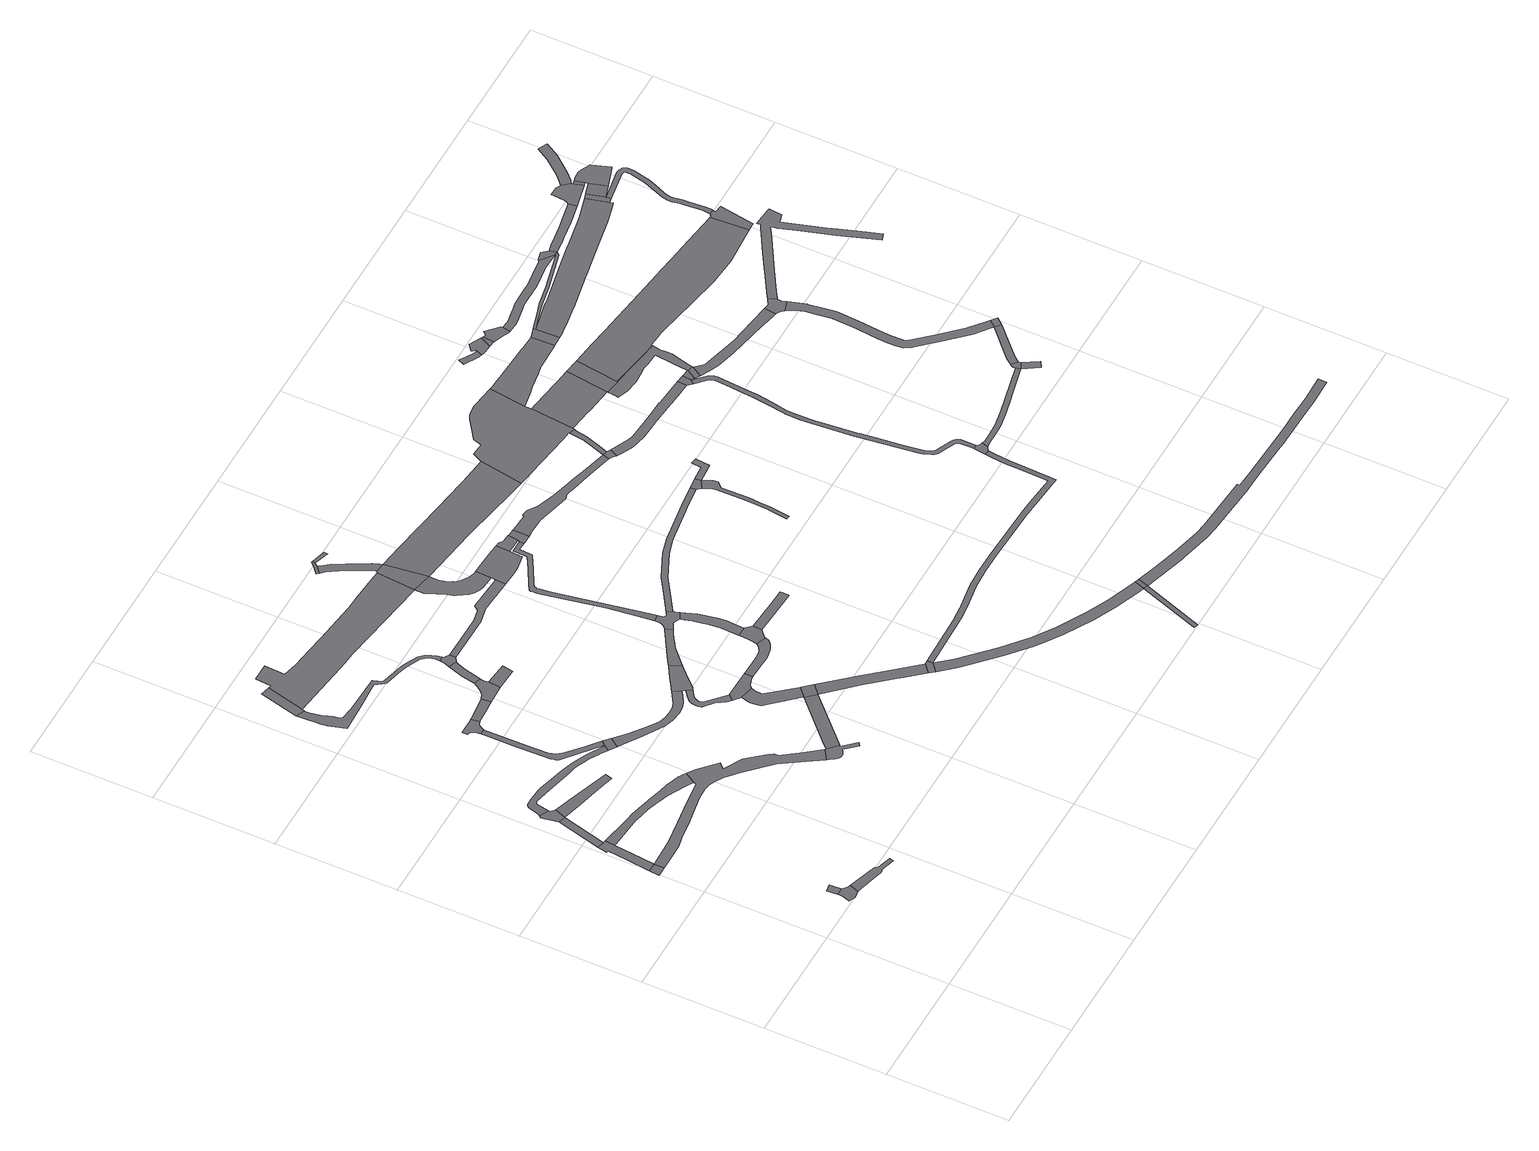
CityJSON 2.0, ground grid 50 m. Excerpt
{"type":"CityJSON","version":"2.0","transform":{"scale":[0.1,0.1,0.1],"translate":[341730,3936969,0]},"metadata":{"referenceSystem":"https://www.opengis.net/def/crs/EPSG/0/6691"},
"CityObjects":{
"road1":{"type":"Road","geometry":[{"type":"MultiSurface","lod":"1","boundaries":[[[0,1,2,3]]]}]},
"road2":{"type":"Road","geometry":[{"type":"MultiSurface","lod":"1","boundaries":[[[4,5,6,7,8,9,10,11]]]}]},
"road3":{"type":"Road","geometry":[{"type":"MultiSurface","lod":"1","boundaries":[[[10,12,13,11]]]}]},
"road4":{"type":"Road","geometry":[{"type":"MultiSurface","lod":"1","boundaries":[[[14,15,3,2,16,17,18,19,20,21,22]]]}]},
"road5":{"type":"Road","attributes":{"RoadStructureAttribute.sectionType":"1"},"geometry":[{"type":"MultiSurface","lod":"1","boundaries":[[[7,23,24,25,26,27,28,8]]]}]},
"road6":{"type":"Road","geometry":[{"type":"MultiSurface","lod":"1","boundaries":[[[29,30,31,32,33,34,35,36,37]]]}]},
"road7":{"type":"Road","attributes":{"RoadStructureAttribute.sectionType":"1"},"geometry":[{"type":"MultiSurface","lod":"1","boundaries":[[[21,20,36,38,39,40,41,42,37,36,35]]]}]},
"road8":{"type":"Road","geometry":[{"type":"MultiSurface","lod":"1","boundaries":[[[43,44,45,46,47,48,49,50,51,52,53,54,55,56,57,58,59,19,18]]]}]},
"road9":{"type":"Road","attributes":{"RoadStructureAttribute.sectionType":"1"},"geometry":[{"type":"MultiSurface","lod":"1","boundaries":[[[60,61,62,63,64,65,66,67,68,69,52,51,70,71,72,73,2,1,74,75,76,77,78,79,80,81,82,83,84,85,86,87,88,89,90]]]}]},
"road10":{"type":"Road","attributes":{"RoadStructureAttribute.sectionType":"1"},"geometry":[{"type":"MultiSurface","lod":"1","boundaries":[[[32,91,92,93,94,95,96,97,98,99,100,101,102,103,104,105,106,107,108,109,110,111,112,113,114,115,116,117,118,119,120,121,122,123,124,125,126,127,128,129,130,33]]]}]},
"road11":{"type":"Road","attributes":{"RoadStructureAttribute.sectionType":"1"},"geometry":[{"type":"MultiSurface","lod":"1","boundaries":[[[131,132,133,134,135,136,137,138,139,140,141,142,143,144,145,146,147,148,149,150]]]}]},
"road12":{"type":"Road","geometry":[{"type":"MultiSurface","lod":"1","boundaries":[[[151,152,153,154,155,156,157,158,159,160,161,131,150]]]}]},
"road13":{"type":"Road","geometry":[{"type":"MultiSurface","lod":"1","boundaries":[[[162,163,164,165,166]]]}]},
"road14":{"type":"Road","geometry":[{"type":"MultiSurface","lod":"1","boundaries":[[[167,109,108,168,169,141,140]]]}]},
"road15":{"type":"Road","attributes":{"RoadStructureAttribute.sectionType":"1"},"geometry":[{"type":"MultiSurface","lod":"1","boundaries":[[[153,170,171,172,173,174,154]]]}]},
"road16":{"type":"Road","geometry":[{"type":"MultiSurface","lod":"1","boundaries":[[[90,89,175,176,177,178,179,180,181,182,183,184,185,186,187,188,189,190,191]]]}]},
"road17":{"type":"Road","attributes":{"RoadStructureAttribute.sectionType":"1"},"geometry":[{"type":"MultiSurface","lod":"1","boundaries":[[[192,193,194,195,196,197,198,199,200,201,202,203,204,205,206,207,208,209,210,211,212,213,214,215,216,217,218,219,220,221,222,223,224,225,226,227,228,229,230,231,232,233,234,163,162]]]}]},
"road18":{"type":"Road","attributes":{"RoadStructureAttribute.sectionType":"1"},"geometry":[{"type":"MultiSurface","lod":"1","boundaries":[[[235,236,237,238,239,240,241,242,243,244,169,168,245,246,247,248,249,250,251,252,253,254]]]}]},
"road19":{"type":"Road","geometry":[{"type":"MultiSurface","lod":"1","boundaries":[[[255,256,257,258,259,260,173,172,261]]]}]},
"road20":{"type":"Road","attributes":{"RoadStructureAttribute.sectionType":"7"},"geometry":[{"type":"MultiSurface","lod":"1","boundaries":[[[262,263,191,190,264,265]]]}]},
"road21":{"type":"Road","attributes":{"RoadStructureAttribute.sectionType":"1"},"geometry":[{"type":"MultiSurface","lod":"1","boundaries":[[[257,266,267,268,269,270,271,258]]]}]},
"road22":{"type":"Road","geometry":[{"type":"MultiSurface","lod":"1","boundaries":[[[272,273,255,261]]]}]},
"road23":{"type":"Road","attributes":{"RoadStructureAttribute.sectionType":"1"},"geometry":[{"type":"MultiSurface","lod":"1","boundaries":[[[274,275,276,277,278,279,280,281,282,283,284,285,286,287,288,289,290,291,292,293,294,295,296,297,298,299,300,301,302,303,304,305]]]}]},
"road24":{"type":"Road","geometry":[{"type":"MultiSurface","lod":"1","boundaries":[[[306,307,308,212,211,309,310,269,268,311,312]]]}]},
"road25":{"type":"Road","attributes":{"function":"2","RoadStructureAttribute.sectionType":"1"},"geometry":[{"type":"MultiSurface","lod":"1","boundaries":[[[313,314,315,316,317,318,319,320,321,322,323,324,165,164,325,326,327,328,329,330]]]}]},
"road26":{"type":"Road","attributes":{"RoadStructureAttribute.sectionType":"1"},"geometry":[{"type":"MultiSurface","lod":"1","boundaries":[[[331,332,333,334,335,336,337,338,339,340,341,342,343,344,345,346,347,348,349]]]}]},
"road27":{"type":"Road","geometry":[{"type":"MultiSurface","lod":"1","boundaries":[[[350,305,304,340,339,351,352,353,354,355]]]}]},
"road28":{"type":"Road","geometry":[{"type":"MultiSurface","lod":"1","boundaries":[[[286,285,356,357,358,359,360,235,254]]]}]},
"road29":{"type":"Road","geometry":[{"type":"MultiSurface","lod":"1","boundaries":[[[265,361,362,331,349,262]]]}]},
"road30":{"type":"Road","attributes":{"RoadStructureAttribute.sectionType":"1"},"geometry":[{"type":"MultiSurface","lod":"1","boundaries":[[[363,364,365,366,367,368,369,370,371,361,265]]]}]},
"road31":{"type":"Road","attributes":{"RoadStructureAttribute.sectionType":"1"},"geometry":[{"type":"MultiSurface","lod":"1","boundaries":[[[358,372,373,374,375,376,377,378,359]]]}]},
"road32":{"type":"Road","attributes":{"RoadStructureAttribute.sectionType":"1"},"geometry":[{"type":"MultiSurface","lod":"1","boundaries":[[[379,380,381,382,383,384,385,386,387,388,389,390,391,392,393,394,395,396,397,398,399,400,350,355]]]}]},
"road33":{"type":"Road","attributes":{"RoadStructureAttribute.sectionType":"1"},"geometry":[{"type":"MultiSurface","lod":"1","boundaries":[[[401,402,403,404,405,312,311,406,407,408,409,410,411,412]]]}]},
"road34":{"type":"Road","geometry":[{"type":"MultiSurface","lod":"1","boundaries":[[[413,367,366,414,415]]]}]},
"road35":{"type":"Road","geometry":[{"type":"MultiSurface","lod":"1","boundaries":[[[416,417,418,419,393,392,420,421,422,423,424,425,426]]]}]},
"road36":{"type":"Road","geometry":[{"type":"MultiSurface","lod":"1","boundaries":[[[427,428,429,430,431,432,433,434,435,377,376,436,437,438,439,440,441,442]]]}]},
"road37":{"type":"Road","attributes":{"RoadStructureAttribute.sectionType":"1"},"geometry":[{"type":"MultiSurface","lod":"1","boundaries":[[[425,443,444,445,446,439,438,447,448,449,450,451,452,453,426]]]}]},
"road38":{"type":"Road","geometry":[{"type":"MultiSurface","lod":"1","boundaries":[[[454,455,456,457,458,459,460]]]}]},
"road39":{"type":"Road","attributes":{"RoadStructureAttribute.sectionType":"1"},"geometry":[{"type":"MultiSurface","lod":"1","boundaries":[[[461,462,463,464,465,466,467,468,469,470,471,472,330,473,474,475,476,477,478,479,480,481,482,483,484,485]]]}]},
"road40":{"type":"Road","geometry":[{"type":"MultiSurface","lod":"1","boundaries":[[[486,313,330,472,487]]]}]},
"road41":{"type":"Road","attributes":{"RoadStructureAttribute.sectionType":"1"},"geometry":[{"type":"MultiSurface","lod":"1","boundaries":[[[488,489,490,491,492,493,494,456,455,495,496,497,498,499,500,486,487]]]}]},
"road42":{"type":"Road","geometry":[{"type":"MultiSurface","lod":"1","boundaries":[[[457,501,502,458]]]}]},
"road43":{"type":"Road","attributes":{"RoadStructureAttribute.sectionType":"1"},"geometry":[{"type":"MultiSurface","lod":"1","boundaries":[[[503,504,505,506,507,508,509,510,511,512,513,514,515,516,517,518,519,520,521,430,429,522,523,524,525,526,527,528,529,530,531,532,533,534,535,536,537,538]]]}]},
"road44":{"type":"Road","attributes":{"RoadStructureAttribute.sectionType":"1"},"geometry":[{"type":"MultiSurface","lod":"1","boundaries":[[[539,540,541,542,423,422]]]}]},
"road45":{"type":"Road","geometry":[{"type":"MultiSurface","lod":"1","boundaries":[[[543,412,411,544,545,546,547,548,549,550,461,485]]]}]},
"road46":{"type":"Road","attributes":{"RoadStructureAttribute.sectionType":"1"},"geometry":[{"type":"MultiSurface","lod":"1","boundaries":[[[414,551,552,553,554,555,556,557,558,559,560,561,562,563,564,565,566,567,568,415]]]}]},
"road47":{"type":"Road","attributes":{"RoadStructureAttribute.sectionType":"1"},"geometry":[{"type":"MultiSurface","lod":"1","boundaries":[[[569,570,571,548,547,572,573,574,575]]]}]},
"road48":{"type":"Road","geometry":[{"type":"MultiSurface","lod":"1","boundaries":[[[576,577,578,575,574,503,538]]]}]},
"road49":{"type":"Road","attributes":{"function":"2","RoadStructureAttribute.sectionType":"1"},"geometry":[{"type":"MultiSurface","lod":"1","boundaries":[[[579,580,581,582,487,472,583,584,585,586,587,588,589]]]}]},
"road50":{"type":"Road","attributes":{"RoadStructureAttribute.sectionType":"1"},"geometry":[{"type":"MultiSurface","lod":"1","boundaries":[[[441,590,591,592,593,594,595,596,597,598,599,600,601,602,603,442]]]}]},
"road51":{"type":"Road","attributes":{"RoadStructureAttribute.sectionType":"7"},"geometry":[{"type":"MultiSurface","lod":"1","boundaries":[[[604,605,606,559]]]}]},
"road52":{"type":"Road","geometry":[{"type":"MultiSurface","lod":"1","boundaries":[[[606,607,560,559]]]}]},
"road53":{"type":"Road","attributes":{"RoadStructureAttribute.sectionType":"1"},"geometry":[{"type":"MultiSurface","lod":"1","boundaries":[[[608,609,610,611,612,613,614,615,616,617,618,619,620,621,622,623,624,625,626,627,628,629,630,631,632,633,634,635,636,637,638,639,640,641,642,413,415]]]}]},
"road54":{"type":"Road","attributes":{"RoadStructureAttribute.sectionType":"1"},"geometry":[{"type":"MultiSurface","lod":"1","boundaries":[[[643,644,645,646,647,648,649,650,651,652,653,654,655,656,657,577,576,658,659,660,661,662,663,664,665,666]]]}]},
"road55":{"type":"Road","attributes":{"RoadStructureAttribute.sectionType":"1"},"geometry":[{"type":"MultiSurface","lod":"1","boundaries":[[[667,668,669,670,671,672,673,674,675,676,677,678,679,680,681,682,683]]]}]},
"road56":{"type":"Road","geometry":[{"type":"MultiSurface","lod":"1","boundaries":[[[684,685,597,596,686,667,683]]]}]},
"road57":{"type":"Road","attributes":{"RoadStructureAttribute.sectionType":"1"},"geometry":[{"type":"MultiSurface","lod":"1","boundaries":[[[687,688,689,690,684,683]]]}]},
"road58":{"type":"Road","geometry":[{"type":"MultiSurface","lod":"1","boundaries":[[[691,666,665,692,693,694,695]]]}]},
"road59":{"type":"Road","geometry":[{"type":"MultiSurface","lod":"1","boundaries":[[[696,697,698,699,700,701,702,703,704,705,706,707,708,709,710,711,712,713,714,715,716,589,588]]]}]},
"road60":{"type":"Road","attributes":{"RoadStructureAttribute.sectionType":"1"},"geometry":[{"type":"MultiSurface","lod":"1","boundaries":[[[717,718,719,720,666,691,721,722,723,724,725,726,701,700]]]}]},
"road61":{"type":"Road","attributes":{"RoadStructureAttribute.sectionType":"1"},"geometry":[{"type":"MultiSurface","lod":"1","boundaries":[[[694,727,728,729,730,731,732,733,734,735,736,737,738,739,740,741,742,743,744,745,695]]]}]},
"road62":{"type":"Road","geometry":[{"type":"MultiSurface","lod":"1","boundaries":[[[746,747,748,749,750,751,752,753,754,755,703,702]]]}]},
"road63":{"type":"Road","attributes":{"RoadStructureAttribute.sectionType":"1"},"geometry":[{"type":"MultiSurface","lod":"1","boundaries":[[[756,757,758,759,760,761,762,763,764,765,766,767,768,769,770,771,772,773,774,775,776,777,778,779,780,781,782,783,607,606]]]}]},
"road64":{"type":"Road","geometry":[{"type":"MultiSurface","lod":"1","boundaries":[[[784,785,786,787,788,789,790,626,625,791,792,793]]]}]},
"road65":{"type":"Road","attributes":{"RoadStructureAttribute.sectionType":"1"},"geometry":[{"type":"MultiSurface","lod":"1","boundaries":[[[794,795,796,797,798,799,800,801,802,803,804,805,806,807,808,809,810,811,812,813,814,815,816,817,818,819,820,821,822,823,824,825,826,827,828,829,830,831,832,833,834,835,836,837,838,839,840,841,842,843,844,845,846,847,848,849,850,851,852,853,854,855,856,857,858,859,860,861,789,788]]]}]},
"road66":{"type":"Road","attributes":{"function":"3","RoadStructureAttribute.sectionType":"1"},"geometry":[{"type":"MultiSurface","lod":"1","boundaries":[[[862,863,864,865,866,867,868,869,870,871,872,873,874,705,704]]]}]},
"road67":{"type":"Road","geometry":[{"type":"MultiSurface","lod":"1","boundaries":[[[875,876,751,750,877,878]]]}]},
"road68":{"type":"Road","geometry":[{"type":"MultiSurface","lod":"1","boundaries":[[[879,880,881,882,883,884,885]]]}]},
"road69":{"type":"Road","attributes":{"RoadStructureAttribute.sectionType":"1"},"geometry":[{"type":"MultiSurface","lod":"1","boundaries":[[[886,887,888,889,890,891,892,893,894,895,896,897,878,877,898,899,900,901,902,903,904,905,906,907,908,909,910,911,912]]]}]},
"road70":{"type":"Road","geometry":[{"type":"MultiSurface","lod":"1","boundaries":[[[827,913,739,738,828]]]}]},
"road71":{"type":"Road","attributes":{"RoadStructureAttribute.sectionType":"1"},"geometry":[{"type":"MultiSurface","lod":"1","boundaries":[[[911,914,913,827,915,916]]]}]},
"road72":{"type":"Road","attributes":{"RoadStructureAttribute.sectionType":"1"},"geometry":[{"type":"MultiSurface","lod":"1","boundaries":[[[917,918,919,920,879,885,921,922,923,924,925]]]}]},
"road73":{"type":"Road","geometry":[{"type":"MultiSurface","lod":"1","boundaries":[[[911,916,926,927,912]]]}]},
"road74":{"type":"Road","geometry":[{"type":"MultiSurface","lod":"1","boundaries":[[[924,923,928,929]]]}]},
"road75":{"type":"Road","attributes":{"RoadStructureAttribute.sectionType":"1"},"geometry":[{"type":"MultiSurface","lod":"1","boundaries":[[[792,930,931,932,933,934,935,936,937,938,939,940,941,942,793]]]}]},
"road76":{"type":"Road","geometry":[{"type":"MultiSurface","lod":"1","boundaries":[[[943,944,945,946,929,928,947,948,949,950,951]]]}]},
"road77":{"type":"Road","geometry":[{"type":"MultiSurface","lod":"1","boundaries":[[[869,868,952,953,954]]]}]},
"road78":{"type":"Road","attributes":{"RoadStructureAttribute.sectionType":"1"},"geometry":[{"type":"MultiSurface","lod":"1","boundaries":[[[955,956,957,958,959,960,961,962,963,964,965,966,927,926]]]}]},
"road79":{"type":"Road","geometry":[{"type":"MultiSurface","lod":"1","boundaries":[[[967,968,969,970,971,972,937,936,973]]]}]},
"road80":{"type":"Road","geometry":[{"type":"MultiSurface","lod":"1","boundaries":[[[936,974,975,973]]]}]},
"road81":{"type":"Road","attributes":{"RoadStructureAttribute.sectionType":"1"},"geometry":[{"type":"MultiSurface","lod":"1","boundaries":[[[976,977,978,979,980,981,982,983,984,985,986,987,988,943,951,989,990,991,992,993,994,995,996,997,998,999,1000,1001]]]}]},
"road82":{"type":"Road","attributes":{"RoadStructureAttribute.sectionType":"1"},"geometry":[{"type":"MultiSurface","lod":"1","boundaries":[[[1002,1003,1004,1005,1006,954,953,1007,1008,1009,1010,1011,1012,1001]]]}]},
"road83":{"type":"Road","attributes":{"RoadStructureAttribute.sectionType":"1"},"geometry":[{"type":"MultiSurface","lod":"1","boundaries":[[[1013,1014,970,969,1015,1016]]]}]},
"road84":{"type":"Road","attributes":{"function":"2","RoadStructureAttribute.sectionType":"1"},"geometry":[{"type":"MultiSurface","lod":"1","boundaries":[[[1017,1018,1019,1020,1021,1022,1023,1024,1025,1026,876,875,1027,1028,1029,1030,1031,1032,1033,1034,1035,1036,1037,1038,1039,1040,1041,1042,1043,1044,1045,1046,1047]]]}]},
"road85":{"type":"Road","geometry":[{"type":"MultiSurface","lod":"1","boundaries":[[[1048,1049,1050,962,961,1051,1052,1053,1054,1055,1056,1057,1058,1059]]]}]},
"road86":{"type":"Road","attributes":{"RoadStructureAttribute.sectionType":"1"},"geometry":[{"type":"MultiSurface","lod":"1","boundaries":[[[1060,1061,1062,1063,1064,1065,1066,1067,1068,1069,1070,1071,1072,1073,1074,1075,1076,1013,1077,1078,1079,1080,1081,1082,1083,1084,1085,1086,1087,1088,1089,1090,1091,1054,1053]]]}]},
"road87":{"type":"Road","attributes":{"function":"3","RoadStructureAttribute.sectionType":"1"},"geometry":[{"type":"MultiSurface","lod":"1","boundaries":[[[1092,1093,1094,1095,1096,1097,1098,1099,953,952,1100,1101,1102,1103,1104,1105,1106,1107,1108,1109,1110,1111,1112,1113,1114]]]}]},
"road88":{"type":"Road","geometry":[{"type":"MultiSurface","lod":"1","boundaries":[[[1115,1077,1013,1016]]]}]},
"road89":{"type":"Road","geometry":[{"type":"MultiSurface","lod":"1","boundaries":[[[1116,976,1001,1012,1117,1118]]]}]},
"road90":{"type":"Road","attributes":{"RoadStructureAttribute.sectionType":"1"},"geometry":[{"type":"MultiSurface","lod":"1","boundaries":[[[1012,1119,1120,1121,1122,1123,1124,1125,1126,1127,1128,1117]]]}]},
"road91":{"type":"Road","geometry":[{"type":"MultiSurface","lod":"1","boundaries":[[[1129,1130,1131,1132,1133,1134,1135,1136,1137,1048,1059,1138,1139,1140,1141,1142,1143,1144,1145,1146,1147,1148,1149,1150,1151,1152,1153,1154,1155]]]}]},
"road92":{"type":"Road","geometry":[{"type":"MultiSurface","lod":"1","boundaries":[[[1156,1157,1158,1159,1160,1161,1017,1047,1162,1163,1164]]]}]},
"road93":{"type":"Road","geometry":[{"type":"MultiSurface","lod":"1","boundaries":[[[1113,1165,1166,1167,1168,1114]]]}]},
"road94":{"type":"Road","geometry":[{"type":"MultiSurface","lod":"1","boundaries":[[[1169,1170,1171,1124,1123,1172,1173,1174,1175,1176,1177,1178]]]}]},
"road95":{"type":"Road","attributes":{"RoadStructureAttribute.sectionType":"1"},"geometry":[{"type":"MultiSurface","lod":"1","boundaries":[[[1158,1179,1180,1181,1182,1183,1184,1185,1186,1187,1188,1189,1190,1191,1192,1193,1194,1166,1165,1195,1196,1197,1198,1199,1200,1201,1202,1203,1204,1205,1206,1207,1159]]]}]},
"road96":{"type":"Road","attributes":{"function":"3","RoadStructureAttribute.sectionType":"1"},"geometry":[{"type":"MultiSurface","lod":"1","boundaries":[[[1208,1168,1167,1209]]]}]},
"road97":{"type":"Road","attributes":{"RoadStructureAttribute.sectionType":"1"},"geometry":[{"type":"MultiSurface","lod":"1","boundaries":[[[1210,1174,1173,1211]]]}]},
"road98":{"type":"Road","geometry":[{"type":"MultiSurface","lod":"1","boundaries":[[[1208,1209,1212,1213,1214,1215,1216,1217,1218,1219,1210,1211]]]}]},
"road99":{"type":"Road","attributes":{"RoadStructureAttribute.sectionType":"1"},"geometry":[{"type":"MultiSurface","lod":"1","boundaries":[[[1175,1220,1221,1222,1223,1224,1225,1226,1227,1176]]]}]}
},
"vertices":[
[1,1184,0],[40,1184,0],[40,1224,0],[3,1224,0],
[213,544,0],[203,511,0],[229,499,0],[259,505,0],[271,542,0],[262,545,0],[243,562,0],[212,560,0],
[240,611,0],[209,607,0],
[23,1404,0],[14,1322,0],[41,1231,0],[50,1319,0],[57,1395,0],[61,1436,0],[51,1437,0],[22,1445,0],[14,1406,0],
[381,471,0],[395,474,0],[450,458,0],[455,475,0],[400,492,0],[393,503,0],
[105,1675,0],[102,1678,0],[101,1680,0],[100,1687,0],[64,1705,0],[56,1697,0],[68,1628,0],[97,1621,0],[116,1667,0],
[183,1598,0],[276,1574,0],[347,1556,0],[355,1585,0],[179,1645,0],
[67,1395,0],[203,1383,0],[207,1382,0],[271,1367,0],[324,1350,0],[329,1349,0],[363,1337,0],[435,1300,0],[465,1280,0],[492,1326,0],[464,1343,0],[410,1363,0],[376,1371,0],[327,1383,0],[226,1409,0],[200,1413,0],[181,1416,0],
[771,1001,0],[723,1068,0],[724,1085,0],[713,1103,0],[651,1176,0],[574,1215,0],[596,1239,0],[574,1259,0],[528,1302,0],[497,1324,0],[464,1270,0],[330,1253,0],[264,1243,0],[165,1229,0],[93,1185,0],[159,1186,0],[202,1195,0],[288,1206,0],[296,1208,0],[404,1227,0],[453,1230,0],[456,1229,0],[480,1224,0],[501,1216,0],[538,1195,0],[548,1185,0],[583,1154,0],[685,1055,0],[745,963,0],[785,902,0],[828,931,0],
[100,1688,0],[111,1739,0],[112,1742,0],[115,1745,0],[118,1746,0],[121,1746,0],[125,1746,0],[142,1743,0],[171,1736,0],[305,1704,0],[329,1699,0],[345,1694,0],[357,1689,0],[376,1681,0],[395,1672,0],[432,1651,0],[434,1650,0],[465,1630,0],[478,1651,0],[416,1688,0],[412,1690,0],[405,1694,0],[353,1717,0],[304,1733,0],[231,1753,0],[188,1764,0],[169,1767,0],[161,1768,0],[159,1768,0],[142,1770,0],[133,1770,0],[122,1771,0],[111,1771,0],[102,1770,0],[93,1769,0],[87,1767,0],[83,1761,0],[80,1754,0],[71,1719,0],[68,1711,0],
[327,2078,0],[328,2061,0],[329,1930,0],[331,1860,0],[333,1798,0],[336,1783,0],[336,1780,0],[342,1768,0],[400,1721,0],[481,1654,0],[496,1671,0],[446,1712,0],[375,1774,0],[370,1781,0],[364,1791,0],[357,1807,0],[354,1815,0],[351,1879,0],[348,2057,0],[349,2080,0],
[355,2094,0],[362,2105,0],[378,2112,0],[374,2145,0],[363,2144,0],[311,2144,0],[301,2144,0],[302,2121,0],[311,2118,0],[320,2109,0],[325,2101,0],
[99,2718,0],[135,2705,0],[138,2714,0],[178,2871,0],[140,2880,0],
[482,1650,0],[496,1609,0],[522,1648,0],
[440,2115,0],[470,2117,0],[483,2118,0],[480,2158,0],[382,2146,0],
[799,882,0],[804,875,0],[810,869,0],[815,865,0],[823,861,0],[827,860,0],[831,860,0],[832,860,0],[836,861,0],[841,863,0],[848,868,0],[856,874,0],[901,824,0],[914,836,0],[867,888,0],[870,891,0],[833,928,0],
[102,2671,0],[104,2646,0],[104,2617,0],[106,2607,0],[108,2595,0],[116,2567,0],[129,2525,0],[224,2530,0],[365,2538,0],[382,2511,0],[394,2498,0],[434,2489,0],[440,2488,0],[485,2477,0],[513,2464,0],[552,2446,0],[566,2432,0],[574,2418,0],[580,2396,0],[581,2376,0],[600,2380,0],[596,2398,0],[590,2418,0],[577,2440,0],[566,2452,0],[561,2458,0],[519,2477,0],[490,2490,0],[450,2500,0],[443,2502,0],[402,2511,0],[394,2519,0],[381,2553,0],[222,2557,0],[170,2563,0],[167,2566,0],[165,2568,0],[161,2582,0],[157,2600,0],[152,2618,0],[143,2640,0],[134,2683,0],[134,2702,0],
[829,1557,0],[779,1526,0],[756,1518,0],[731,1516,0],[711,1518,0],[686,1525,0],[675,1530,0],[645,1548,0],[601,1582,0],[569,1606,0],[514,1597,0],[587,1550,0],[607,1537,0],[668,1500,0],[703,1488,0],[745,1484,0],[775,1486,0],[798,1493,0],[833,1514,0],[848,1526,0],
[568,2172,0],[565,2190,0],[568,2206,0],[537,2213,0],[522,2186,0],[503,2166,0],[563,2122,0],
[1021,1114,0],[850,945,0],[879,899,0],[1059,1077,0],
[586,2283,0],[597,2311,0],[602,2322,0],[569,2334,0],[566,2326,0],[548,2270,0],
[654,2117,0],[661,2161,0],
[836,1430,0],[834,1433,0],[833,1436,0],[831,1442,0],[831,1446,0],[832,1453,0],[834,1460,0],[837,1465,0],[841,1470,0],[845,1473,0],[849,1476,0],[872,1492,0],[857,1514,0],[825,1487,0],[820,1483,0],[816,1478,0],[813,1472,0],[812,1471,0],[810,1465,0],[808,1455,0],[807,1448,0],[807,1442,0],[807,1437,0],[808,1435,0],[809,1431,0],[811,1426,0],[813,1422,0],[816,1419,0],[849,1392,0],[874,1355,0],[891,1341,0],[910,1363,0],
[613,2364,0],[605,2369,0],[601,2374,0],[578,2359,0],[578,2358,0],[621,2334,0],[622,2359,0],
[863,2778,0],[845,2779,0],[839,2780,0],[724,2789,0],[660,2791,0],[480,2814,0],[412,2824,0],[322,2834,0],[262,2849,0],[266,2933,0],[194,2933,0],[190,2868,0],[378,2684,0],[410,2680,0],[463,2675,0],[661,2646,0],[837,2620,0],[850,2618,0],
[1061,1149,0],[974,1250,0],[970,1256,0],[968,1263,0],[968,1272,0],[969,1283,0],[970,1287,0],[972,1295,0],[975,1304,0],[919,1317,0],[911,1287,0],[910,1275,0],[910,1261,0],[912,1248,0],[915,1238,0],[920,1230,0],[924,1225,0],[961,1183,0],[1023,1116,0],
[1029,1361,0],[981,1311,0],[987,1317,0],[1000,1322,0],[1012,1325,0],[1028,1327,0],
[881,1498,0],[920,1539,0],[961,1581,0],[935,1624,0],[907,1607,0],
[1096,1110,0],[1064,1145,0],
[1172,957,0],[1258,857,0],[1275,837,0],[1335,767,0],[1369,797,0],[1309,866,0],[1221,970,0],[1206,987,0],[1186,1008,0],
[980,1600,0],[1026,1643,0],[1082,1679,0],[1099,1688,0],[1105,1691,0],[1091,1719,0],[956,1637,0],
[1043,1327,0],[1103,1324,0],[1108,1324,0],[1132,1324,0],[1150,1326,0],[1156,1327,0],[1162,1329,0],[1170,1330,0],[1176,1332,0],[1188,1337,0],[1199,1343,0],[1208,1349,0],[1214,1356,0],[1220,1372,0],[1178,1387,0],[1172,1379,0],[1165,1372,0],[1155,1366,0],[1145,1362,0],[1133,1360,0],[1111,1359,0],[1091,1359,0],
[878,2388,0],[863,2367,0],[817,2358,0],[772,2358,0],[736,2358,0],[736,2333,0],[771,2333,0],[819,2333,0],[866,2342,0],[881,2345,0],[1026,2336,0],[1028,2379,0],
[1386,797,0],[1353,746,0],[1387,775,0],
[1188,1458,0],[1186,1424,0],[1184,1406,0],[1181,1396,0],[1222,1380,0],[1249,1403,0],[1250,1403,0],[1252,1439,0],[1229,1462,0],[1227,1463,0],[1188,1464,0],
[1155,1743,0],[1144,1750,0],[1140,1774,0],[1112,1769,0],[1112,1757,0],[1111,1748,0],[1108,1741,0],[1104,1733,0],[1099,1726,0],[1126,1702,0],[1134,1706,0],[1160,1694,0],[1189,1708,0],[1185,1717,0],[1182,1734,0],[1170,1753,0],
[1231,1541,0],[1227,1577,0],[1211,1648,0],[1196,1690,0],[1166,1676,0],[1174,1647,0],[1180,1616,0],[1185,1588,0],[1189,1541,0],[1190,1525,0],[1188,1470,0],
[757,2973,0],[765,2965,0],[792,2990,0],[803,3000,0],[807,3013,0],[801,3015,0],[785,2998,0],
[1033,2462,0],[1021,2463,0],[995,2471,0],[972,2487,0],[953,2504,0],[949,2513,0],[941,2527,0],[935,2548,0],[931,2567,0],[932,2592,0],[933,2598,0],[933,2601,0],[849,2579,0],[868,2538,0],[884,2502,0],[890,2481,0],[894,2470,0],[920,2431,0],[921,2431,0],[936,2418,0],[939,2416,0],[942,2414,0],[959,2406,0],[975,2401,0],[1029,2397,0],
[868,2781,0],[909,2778,0],
[906,2784,0],[904,2791,0],[896,2816,0],[895,2817,0],[851,2899,0],[822,2950,0],[807,2969,0],[780,2948,0],[793,2931,0],[821,2883,0],[864,2803,0],[867,2795,0],[869,2789,0],
[863,2981,0],[865,2997,0],
[1235,2386,0],[1225,2386,0],[1185,2387,0],[1183,2347,0],[1182,2330,0],[1182,2327,0],[1132,2299,0],[1126,2295,0],[1064,2261,0],[1040,2247,0],[1038,2244,0],[1036,2238,0],[1037,2233,0],[1038,2218,0],[1039,2212,0],[1041,2197,0],[1073,2027,0],[1087,1956,0],[1104,1833,0],[1134,1806,0],[1068,2166,0],[1060,2216,0],[1059,2226,0],[1060,2229,0],[1060,2232,0],[1061,2232,0],[1064,2238,0],[1073,2245,0],[1076,2247,0],[1134,2279,0],[1196,2315,0],[1199,2316,0],[1202,2365,0],[1202,2369,0],[1206,2369,0],[1235,2368,0],
[1445,1392,0],[1446,1416,0],[1447,1428,0],[1373,1432,0],
[1029,2389,0],[1085,2333,0],[1113,2333,0],[1172,2344,0],[1176,2396,0],[1179,2453,0],[1148,2455,0],[1070,2460,0],
[1410,680,0],[1537,560,0],[1626,484,0],[1663,459,0],[1728,414,0],[1847,348,0],[1937,306,0],[2042,265,0],[2065,258,0],[2079,301,0],[2057,308,0],[1954,347,0],[1868,388,0],[1752,452,0],[1664,512,0],[1653,520,0],[1567,593,0],[1442,711,0],
[1209,2440,0],[1199,2449,0],[1196,2452,0],[1233,2394,0],[1237,2394,0],[1239,2393,0],[1243,2437,0],
[1275,2368,0],[1276,2434,0],[1248,2436,0],
[1404,2706,0],[1307,2719,0],[1261,2726,0],[1011,2763,0],[1177,2567,0],[1198,2563,0],[1316,2543,0],[1366,2534,0],[1380,2531,0],[1494,2512,0],[1524,2690,0],
[1226,1762,0],[1324,1827,0],[1430,1875,0],[1496,1893,0],[1645,1917,0],[1665,1920,0],[1758,1932,0],[1755,1954,0],[1664,1943,0],[1641,1940,0],[1491,1915,0],[1422,1897,0],[1313,1847,0],[1261,1812,0],
[1975,7,0],[1992,1,0],[2082,252,0],
[2096,295,0],
[1494,779,0],[1609,782,0],[1644,784,0],[1671,787,0],[1691,790,0],[1795,806,0],[1876,810,0],[1960,810,0],[2073,806,0],[2195,802,0],[2255,798,0],[2376,787,0],[2397,786,0],[2398,816,0],[2401,916,0],[2403,984,0],[2408,1043,0],[2411,1070,0],[2392,1072,0],[2389,1045,0],[2384,985,0],[2383,927,0],[2379,817,0],[2378,809,0],[2257,820,0],[2196,824,0],[2073,828,0],[1960,832,0],[1876,832,0],[1793,828,0],[1688,812,0],[1671,809,0],[1642,806,0],[1608,804,0],[1494,801,0],
[1695,2327,0],[1669,2334,0],[1650,2339,0],[1629,2344,0],[1594,2354,0],[1569,2361,0],[1499,2379,0],[1421,2408,0],[1420,2408,0],[1385,2432,0],[1360,2436,0],[1357,2436,0],[1355,2428,0],[1316,2431,0],[1315,2431,0],[1298,2368,0],[1363,2367,0],[1500,2334,0],[1521,2339,0],[1558,2330,0],[1610,2317,0],[1651,2307,0],[1747,2284,0],[1756,2311,0],
[1773,1914,0],[1775,1910,0],[1786,1886,0],[1789,1877,0],[1790,1867,0],[1792,1745,0],[1789,1652,0],[1788,1650,0],[1777,1571,0],[1792,1569,0],[1803,1651,0],[1805,1697,0],[1808,1745,0],[1805,1853,0],[1828,1877,0],[1825,1898,0],[1805,1935,0],
[1802,1959,0],[1787,1958,0],[1765,1925,0],
[1885,1942,0],[1891,2002,0],[1868,2005,0],[1863,1964,0],
[1775,2305,0],[1755,2280,0],[1761,2275,0],[1774,2265,0],[1790,2298,0],
[1527,2507,0],[1553,2503,0],[1755,2476,0],[1794,2471,0],[1796,2469,0],[1819,2460,0],[1823,2468,0],[1839,2646,0],[1838,2673,0],[1858,2825,0],[1769,2837,0],[1754,2838,0],[1737,2837,0],[1717,2834,0],[1705,2831,0],[1693,2824,0],[1661,2802,0],[1610,2765,0],[1597,2728,0],[1545,2733,0],[1542,2726,0],
[1793,2439,0],[1787,2404,0],[1787,2402,0],[1771,2356,0],[1791,2353,0],[1806,2397,0],[1807,2403,0],[1807,2404,0],[1808,2406,0],[1816,2452,0],
[1793,2253,0],[1815,2243,0],[1841,2232,0],[1865,2225,0],[1902,2218,0],[1968,2215,0],[1994,2213,0],[2068,2206,0],[2113,2203,0],[2154,2200,0],[2177,2198,0],[2198,2196,0],[2202,2233,0],[2084,2244,0],[2077,2245,0],[2007,2249,0],[1962,2251,0],[1886,2256,0],[1865,2262,0],
[1827,2467,0],[1875,2461,0],[1916,2456,0],[1927,2454,0],[2040,2439,0],[2063,2616,0],[2001,2624,0],[1912,2636,0],[1882,2640,0],[1856,2644,0],
[2158,228,0],[2256,199,0],[2270,195,0],[2392,167,0],[2440,161,0],[2565,151,0],[2673,143,0],[2678,143,0],[2750,140,0],[2910,132,0],[2930,131,0],[3081,128,0],[3168,126,0],[3274,128,0],[3273,163,0],[3168,161,0],[3082,163,0],[3003,164,0],[2932,166,0],[2751,174,0],[2680,178,0],[2676,188,0],[2568,196,0],[2444,206,0],[2399,211,0],[2298,234,0],[2281,238,0],[2171,270,0],
[2428,1110,0],[2421,1114,0],[2417,1118,0],[2417,1119,0],[2416,1121,0],[2398,1122,0],[2398,1119,0],[2419,1078,0],[2428,1083,0],[2435,1108,0],
[2416,1123,0],[2415,1182,0],[2414,1187,0],[2412,1192,0],[2410,1197,0],[2407,1201,0],[2404,1204,0],[2402,1206,0],[2397,1210,0],[2391,1214,0],[2333,1239,0],[2328,1241,0],[2324,1244,0],[2321,1248,0],[2318,1253,0],[2307,1280,0],[2305,1289,0],[2295,1365,0],[2281,1469,0],[2274,1526,0],[2272,1538,0],[2256,1706,0],[2254,1751,0],[2254,1791,0],[2255,1807,0],[2256,1821,0],[2267,1881,0],[2276,1951,0],[2277,1967,0],[2285,2068,0],[2288,2114,0],[2287,2128,0],[2275,2149,0],[2230,2193,0],[2216,2178,0],[2259,2137,0],[2268,2122,0],[2268,2114,0],[2266,2070,0],[2260,1991,0],[2257,1953,0],[2248,1883,0],[2239,1824,0],[2237,1808,0],[2236,1792,0],[2236,1751,0],[2238,1705,0],[2254,1536,0],[2256,1521,0],[2287,1285,0],[2290,1275,0],[2302,1245,0],[2306,1237,0],[2312,1231,0],[2318,1226,0],[2319,1226,0],[2325,1223,0],[2383,1198,0],[2386,1196,0],[2389,1193,0],[2393,1189,0],[2394,1188,0],[2394,1187,0],[2395,1187,0],[2395,1185,0],[2396,1182,0],[2397,1180,0],[2398,1138,0],
[1911,2687,0],[1936,2692,0],[2004,2704,0],[2038,2710,0],[2042,2711,0],[2138,2713,0],[2157,2714,0],[2153,2808,0],[2090,2810,0],[2081,2811,0],[1938,2819,0],[1908,2821,0],[1870,2823,0],
[2101,2431,0],[2124,2608,0],[2039,2436,0],[2100,2428,0],
[2003,2953,0],[1992,2956,0],[1960,2975,0],[1934,2992,0],[1922,2966,0],[1981,2933,0],[1994,2929,0],
[2305,2283,0],[2307,2292,0],[2313,2313,0],[2312,2347,0],[2312,2362,0],[2317,2393,0],[2317,2394,0],[2293,2398,0],[2292,2398,0],[2273,2401,0],[2200,2413,0],[2187,2415,0],[2039,2430,0],[2038,2422,0],[2036,2411,0],[2035,2401,0],[2034,2391,0],[2074,2374,0],[2123,2369,0],[2129,2368,0],[2169,2371,0],[2202,2372,0],[2227,2370,0],[2280,2366,0],[2272,2287,0],[2267,2226,0],[2289,2220,0],
[2233,2230,0],
[2240,2229,0],[2242,2186,0],[2243,2185,0],
[1993,2971,0],[1998,2966,0],[2008,2956,0],[2007,2954,0],[2001,2926,0],[2014,2924,0],[2045,2922,0],[2068,2968,0],[2018,2993,0],
[2264,2174,0],[2289,2218,0],
[2070,2918,0],[2076,2964,0],
[2446,1085,0],[2489,1085,0],[2540,1087,0],[2609,1099,0],[2675,1115,0],[2691,1118,0],[2826,1150,0],[2821,1169,0],[2669,1134,0],[2605,1119,0],[2538,1107,0],[2488,1105,0],[2446,1104,0],
[2150,2922,0],[2149,2930,0],[2100,2975,0],[2085,2959,0],[2072,2918,0],[2119,2898,0],[2125,2896,0],[2141,2890,0],[2144,2890,0],
[2200,2715,0],[2196,2811,0],[2193,2821,0],
[2297,2155,0],[2341,2137,0],[2420,2116,0],[2525,2096,0],[2545,2092,0],[2646,2071,0],[2660,2068,0],[2666,2116,0],[2524,2136,0],[2478,2142,0],[2323,2183,0],[2299,2207,0],
[2851,1168,0],[2851,1172,0],[2852,1174,0],[2828,1193,0],[2824,1187,0],[2820,1178,0],[2853,1165,0],
[2865,1086,0],[2891,1102,0],
[2503,2955,0],[2497,2954,0],[2481,2951,0],[2383,2938,0],[2346,2937,0],[2313,2937,0],[2276,2936,0],[2271,2935,0],[2247,2930,0],[2211,2924,0],[2181,2919,0],[2170,2920,0],[2159,2921,0],[2155,2888,0],[2169,2887,0],[2183,2886,0],[2216,2892,0],[2252,2898,0],[2266,2900,0],[2280,2903,0],[2314,2904,0],[2386,2905,0],[2483,2918,0],[2509,2917,0],[2544,2916,0],[2555,2916,0],
[2552,2911,0],[2397,2873,0],[2314,2857,0],[2258,2840,0],[2215,2828,0],[2218,2818,0],[2257,2830,0],[2316,2847,0],[2400,2863,0],[2558,2902,0],[2571,2916,0],
[2965,1330,0],[2848,1219,0],[2871,1198,0],[2988,1311,0],
[2978,2497,0],[2840,2515,0],[2728,2529,0],[2668,2537,0],[2561,2551,0],[2437,2567,0],[2433,2567,0],[2344,2579,0],[2307,2584,0],[2226,2595,0],[2202,2415,0],[2203,2415,0],[2232,2410,0],[2273,2404,0],[2313,2398,0],[2314,2397,0],[2317,2397,0],[2317,2398,0],[2318,2401,0],[2318,2402,0],[2338,2400,0],[2340,2400,0],[2377,2397,0],[2378,2397,0],[2379,2397,0],[2404,2394,0],[2578,2362,0],[2698,2340,0],[2817,2332,0],[2958,2341,0],[2987,2343,0],
[2714,2128,0],[2689,2112,0],[2688,2112,0],[2671,2063,0],[2681,2056,0],[2690,2046,0],[2734,2060,0],[2728,2079,0],[2727,2084,0],[2728,2089,0],[2729,2094,0],[2732,2098,0],
[2700,2031,0],[2709,2011,0],[2720,1977,0],[2726,1935,0],[2734,1875,0],[2731,1788,0],[2728,1761,0],[2721,1680,0],[2720,1640,0],[2720,1606,0],[2723,1577,0],[2740,1550,0],[2744,1546,0],[2807,1479,0],[2890,1390,0],[2903,1379,0],[2956,1338,0],[2988,1359,0],[2979,1366,0],[2915,1417,0],[2834,1504,0],[2769,1573,0],[2759,1590,0],[2757,1607,0],[2757,1648,0],[2758,1678,0],[2768,1785,0],[2771,1877,0],[2763,1939,0],[2756,1985,0],[2756,1988,0],[2752,2004,0],
[2758,2921,0],[2631,2897,0],[2619,2895,0],[2615,2894,0],[2533,2879,0],[2337,2839,0],[2321,2838,0],[2256,2824,0],[2217,2716,0],[2242,2720,0],[2271,2724,0],[2332,2733,0],[2343,2735,0],[2353,2736,0],[2505,2766,0],[2551,2775,0],[2553,2776,0],[2676,2799,0],[2781,2818,0],[2858,2838,0],[2880,2844,0],[2877,2856,0],[2853,2946,0],
[3012,1339,0],
[2504,2958,0],[2562,2944,0],[2543,2968,0],
[2606,2920,0],[2617,2921,0],[2644,2925,0],[2727,2938,0],[2808,2954,0],[2801,2987,0],[2722,2971,0],[2683,2965,0],[2602,2952,0],[2599,2952,0],
[3102,2326,0],[3027,2333,0],[3030,2318,0],[3015,2310,0],[2990,2295,0],[2907,2246,0],[2844,2208,0],[2830,2200,0],[2727,2136,0],[2761,2116,0],[2849,2170,0],[2957,2234,0],[3009,2265,0],[3034,2280,0],[3038,2266,0],[3042,2252,0],[3064,2185,0],[3107,2048,0],[3163,1889,0],[3191,1899,0],[3171,1958,0],[3136,2058,0],[3123,2098,0],[3071,2261,0],[3080,2263,0],[3107,2271,0],[3112,2325,0],
[3011,2492,0],[3011,2496,0],[3012,2502,0],[2991,2505,0],[2986,2500,0],[2983,2496,0],[3014,2345,0],[3020,2344,0],[3043,2487,0],
[2896,2860,0],[2893,2880,0],[2894,2882,0],[2873,2952,0],
[2814,3064,0],[2811,3008,0],[2805,2993,0],[2829,2959,0],[2908,2978,0],[2898,3016,0],[2896,3024,0],[2870,3053,0],[2870,3052,0],[2852,3062,0],
[3014,2515,0],[3015,2536,0],[3010,2601,0],[3007,2631,0],[3002,2658,0],[3001,2670,0],[3004,2691,0],[3009,2703,0],[3028,2749,0],[3040,2779,0],[3048,2813,0],[3057,2851,0],[3056,2876,0],[3048,2892,0],[3034,2898,0],[3020,2901,0],[3019,2881,0],[3028,2879,0],[3034,2877,0],[3036,2871,0],[3037,2853,0],[3021,2785,0],[2985,2696,0],[2981,2671,0],[2982,2656,0],[2988,2626,0],[2989,2607,0],[2995,2535,0],[2994,2518,0],
[2924,2968,0],[2946,2899,0],
[2911,3020,0],[2922,2982,0],
[3027,2926,0],[3035,2929,0],[3008,3004,0],[2989,3013,0],[2986,3015,0],[2972,3022,0],[2955,3025,0],[2929,3024,0],
[2908,3033,0],[2938,3062,0],[2995,3132,0],[3029,3190,0],[2993,3208,0],[2962,3155,0],[2909,3089,0],[2881,3063,0]
]}
